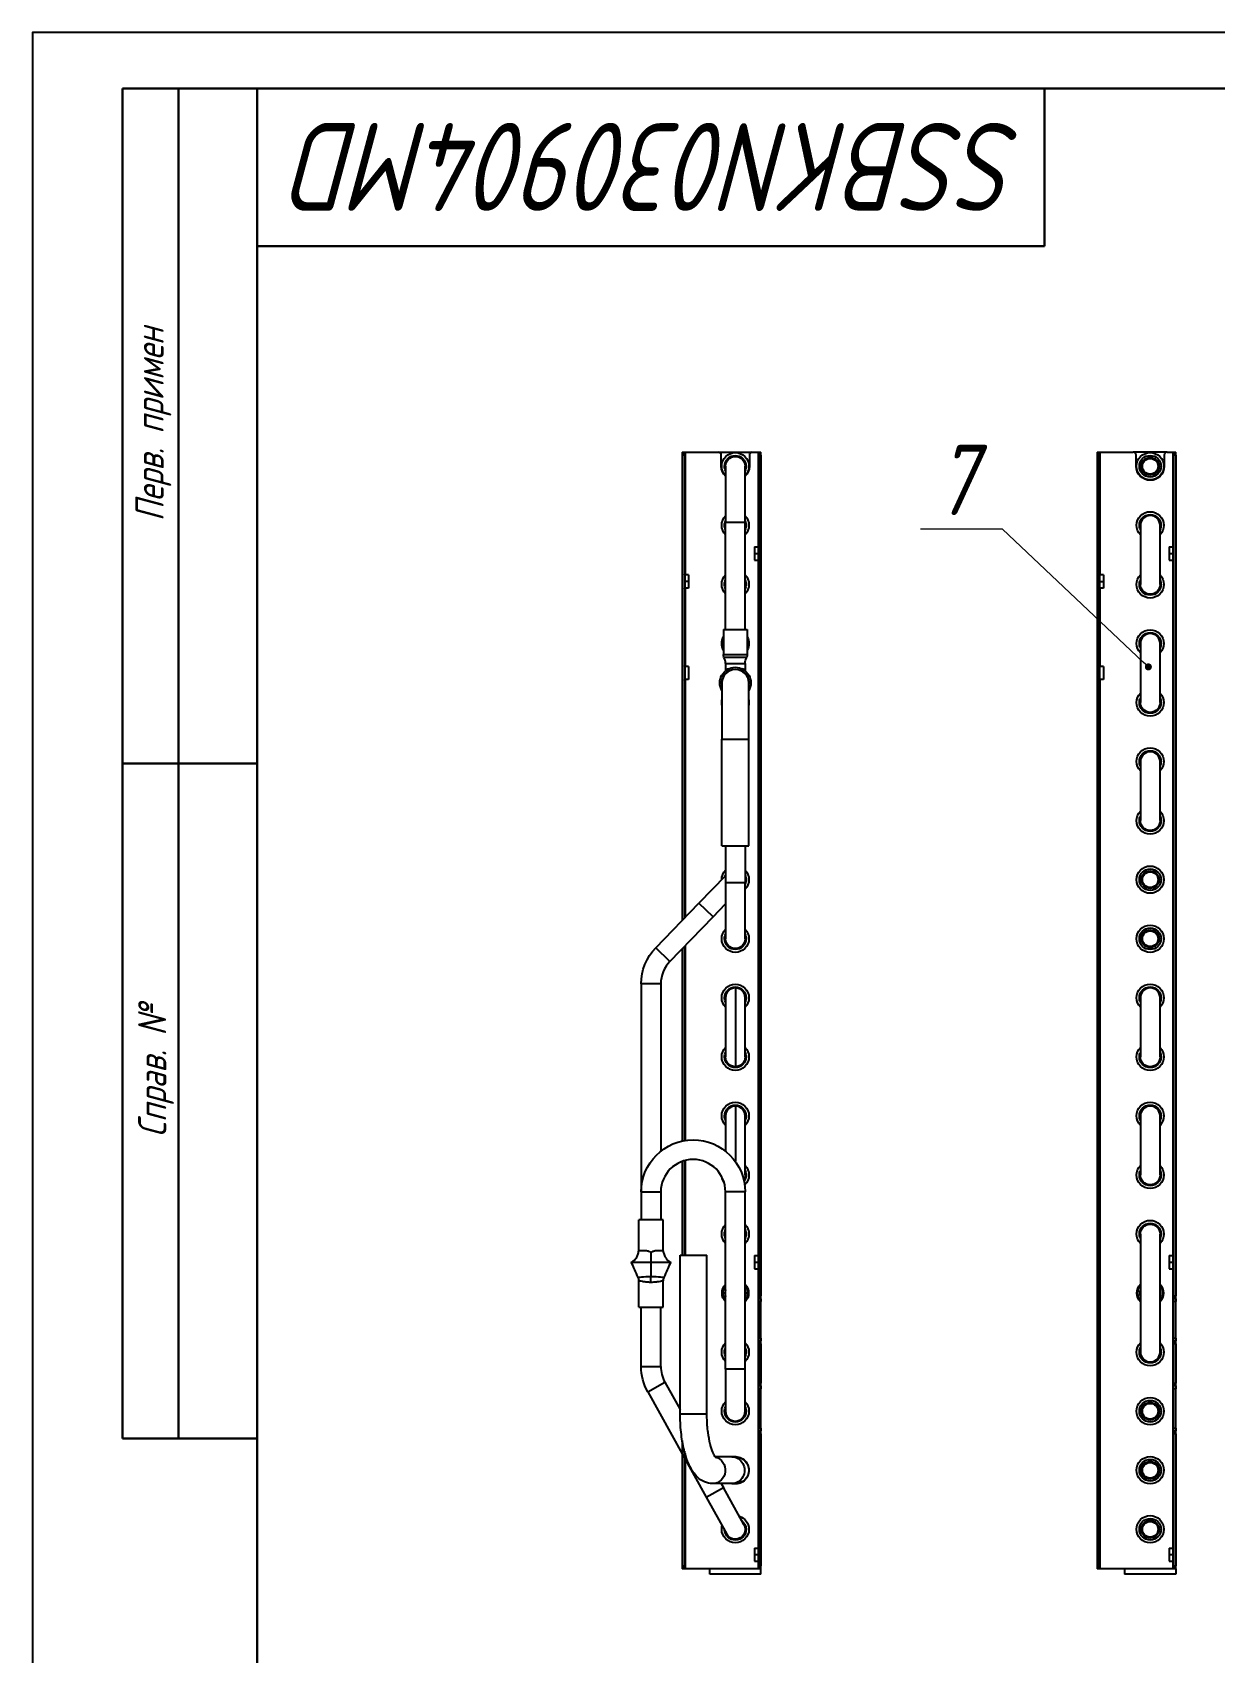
# Model space of a CAD drawing. Header units: millimetres. Extents: x 937859 to 970574, y 987894 to 996517.
# Drawn here: x 967823 to 968243, y 994650 to 995226 of the extents above; entities that cross this region are included whole.
import ezdxf
from ezdxf import colors
from ezdxf.entities.mleader import LeaderData, LeaderLine
from ezdxf.math import Vec2, Vec3

# ---------------------------------------------------------------- set-up
doc = ezdxf.new("R2010")
doc.units = ezdxf.units.MM
doc.header["$LTSCALE"] = 0.5
doc.linetypes.add('CENTER', pattern=[0.6, 0.375, -0.075, 0.075, -0.075])
for name, color, linetype, lineweight in [('0.25-STAMP', 7, 'Continuous', 25), ('0.3-STAMP', 7, 'Continuous', 30), ('MD_Visible', 7, 'Continuous', 25), ('MD_Visible Narrow', 7, 'Continuous', 25)]:
    doc.layers.add(name, color=color, linetype=linetype, lineweight=lineweight)
doc.layers.add('DIMENSION', color=1, linetype='Continuous')
doc.styles.get("Standard").update_dxf_attribs({"font": 'GOST_A.TTF', "oblique": 15})

# ---------------------------------------------------------------- blocks, each defined once
blk = doc.blocks.new('_Dot')
at = {"color": 0, "linetype": 'ByBlock', "lineweight": -2}
blk.add_line((-0.5, 0), (-1, 0), dxfattribs=at)
at = {"color": 0, "linetype": 'ByBlock', "const_width": 0.5}
blk.add_lwpolyline([(-0.25, 0, 1), (0.25, 0, 1)], format="xyb", close=True, dxfattribs=at)

msp = doc.modelspace()

# ---------------------------------------------------------------- linework, layer by layer
at = {"layer": '0.25-STAMP'}
msp.add_lwpolyline([(967822.551, 994038.211), (969502.551, 994038.211), (969502.551, 995226.211), (967822.551, 995226.211), (967822.551, 994038.211)], dxfattribs=at)
at = {"layer": '0.3-STAMP', "color": 0}
for p, q in [((967854.551, 994726.211), (967854.551, 995206.211)), ((967854.551, 995206.211), (967902.551, 995206.211)), ((967874.551, 994726.211), (967874.551, 995206.211)), ((967902.551, 995206.211), (967902.551, 994726.211)), ((967854.551, 994966.211), (967902.551, 994966.211)), ((967854.551, 994726.211), (967902.551, 994726.211))]:
    msp.add_line(p, q, dxfattribs=at)
at = {"layer": '0.3-STAMP'}
for p, q in [((968182.551, 995206.211), (967902.551, 995206.211)), ((968182.551, 995150.211), (968182.551, 995206.211)), ((967902.551, 995150.211), (968182.551, 995150.211))]:
    msp.add_line(p, q, dxfattribs=at)
msp.add_lwpolyline([(967902.551, 994058.211), (969482.551, 994058.211), (969482.551, 995206.211), (967902.551, 995206.211), (967902.551, 994058.211)], dxfattribs=at)
at = {"layer": 'MD_Visible', "extrusion": (0, 1, 0)}
for p, q in [((968053.66, 995076.934), (968054.46, 995076.934)), ((968053.66, 995076.934), (968053.66, 995075.934)), ((968053.66, 995075.934), (968053.66, 994910.437)), ((968054.46, 995076.934), (968054.66, 995076.934)), ((968054.46, 995075.934), (968054.46, 995076.934)), ((968054.46, 995075.934), (968054.46, 994911.264)), ((968054.66, 995076.934), (968066.56, 995076.934)), ((968066.56, 995076.934), (968078.56, 995076.934)), ((968067.56, 995071.934), (968067.56, 995075.934)), ((968067.56, 995071.934), (968067.56, 995075.934)), ((968077.56, 995075.934), (968077.56, 995071.934)), ((968077.56, 995075.934), (968077.56, 995071.934)), ((968078.56, 995076.934), (968080.66, 995076.934)), ((968080.66, 995076.934), (968080.86, 995076.934)), ((968080.86, 995076.934), (968081.66, 995076.934)), ((968080.86, 995076.934), (968080.86, 995075.934)), ((968080.86, 995075.934), (968080.86, 994776.934)), ((968081.66, 995075.934), (968081.66, 995076.934)), ((968081.66, 995075.934), (968081.66, 994776.934)), ((968201.212, 995076.934), (968201.212, 995075.934)), ((968201.212, 995076.934), (968202.012, 995076.934)), ((968201.212, 995075.934), (968201.212, 994680.934)), ((968202.012, 995075.934), (968202.012, 995076.934)), ((968202.012, 995076.934), (968202.212, 995076.934)), ((968202.012, 995075.934), (968202.012, 994680.934)), ((968202.212, 995076.934), (968214.112, 995076.934)), ((968226.112, 995076.934), (968214.112, 995076.934)), ((968215.112, 995071.934), (968215.112, 995075.934)), ((968225.112, 995075.934), (968225.112, 995071.934)), ((968226.112, 995076.934), (968229.212, 995076.934)), ((968228.212, 995076.934), (968228.412, 995076.934)), ((968228.412, 995076.934), (968228.412, 995075.934)), ((968228.412, 995076.934), (968229.212, 995076.934)), ((968228.412, 995075.934), (968228.412, 994776.934)), ((968229.212, 995075.934), (968229.212, 995076.934)), ((968229.212, 995075.934), (968229.212, 994776.934)), ((968069.06, 995071.934), (968069.06, 995051.934)), ((968076.06, 995051.934), (968076.06, 995071.934)), ((968069.06, 995013.934), (968069.06, 995051.934)), ((968076.06, 995013.934), (968076.06, 995051.934)), ((968216.612, 995050.934), (968216.612, 995029.934)), ((968223.612, 995029.934), (968223.612, 995050.934)), ((968079.36, 995043.284), (968080.66, 995043.284)), ((968079.36, 995043.284), (968079.36, 995040.934)), ((968079.36, 995040.934), (968079.36, 995038.584)), ((968226.912, 995043.284), (968226.912, 995040.934)), ((968226.912, 995043.284), (968228.212, 995043.284)), ((968226.912, 995040.934), (968226.912, 995038.584)), ((968079.36, 995038.584), (968080.66, 995038.584)), ((968226.912, 995038.584), (968228.212, 995038.584)), ((968055.96, 995033.284), (968054.66, 995033.284)), ((968055.96, 995028.584), (968054.66, 995028.584)), ((968055.96, 995033.284), (968055.96, 995030.934)), ((968055.96, 995030.934), (968055.96, 995028.584)), ((968203.512, 995033.284), (968202.212, 995033.284)), ((968203.512, 995028.584), (968202.212, 995028.584)), ((968203.512, 995033.284), (968203.512, 995030.934)), ((968203.512, 995030.934), (968203.512, 995028.584)), ((968068.31, 995013.934), (968068.31, 995004.953)), ((968068.31, 995013.934), (968076.81, 995013.934)), ((968076.81, 995013.934), (968076.81, 995004.953)), ((968216.612, 995008.934), (968216.612, 994987.934)), ((968223.612, 994987.934), (968223.612, 995008.934)), ((968055.96, 995000.784), (968054.66, 995000.784)), ((968055.96, 995000.784), (968055.96, 994996.084)), ((968069.06, 995001.8), (968069.06, 994999.19)), ((968075.35, 994999.781), (968075.35, 994999.781)), ((968076.06, 995001.8), (968076.06, 994999.19)), ((968203.512, 995000.784), (968202.212, 995000.784)), ((968203.512, 995000.784), (968203.512, 994996.084)), ((968055.96, 994996.084), (968054.66, 994996.084)), ((968067.8, 994994.934), (968067.8, 994974.934)), ((968077.32, 994974.934), (968077.32, 994994.934)), ((968203.512, 994996.084), (968202.212, 994996.084)), ((968067.8, 994936.934), (968067.8, 994974.934)), ((968077.32, 994936.934), (968077.32, 994974.934)), ((968216.612, 994966.934), (968216.612, 994945.934)), ((968223.612, 994945.934), (968223.612, 994966.934)), ((968067.8, 994936.934), (968077.32, 994936.934)), ((968069.06, 994936.934), (968069.06, 994923.934)), ((968076.06, 994936.934), (968076.06, 994923.934)), ((968069.06, 994926.35), (968059.614, 994916.589)), ((968069.06, 994923.934), (968069.06, 994903.934)), ((968076.06, 994903.934), (968076.06, 994923.934)), ((968044.266, 994900.73), (968059.614, 994916.589)), ((968064.644, 994911.721), (968069.06, 994916.284)), ((968049.296, 994895.862), (968064.644, 994911.721)), ((968053.66, 994900.371), (968053.66, 994875.19)), ((968054.46, 994901.198), (968054.46, 994857.512)), ((968039.06, 994887.864), (968039.06, 994813.934)), ((968046.06, 994887.864), (968046.06, 994828.425)), ((968069.06, 994882.934), (968069.06, 994861.934)), ((968076.06, 994861.934), (968076.06, 994882.934)), ((968216.612, 994882.934), (968216.612, 994861.934)), ((968223.612, 994861.934), (968223.612, 994882.934)), ((968053.66, 994875.19), (968053.66, 994832.018)), ((968054.46, 994857.512), (968054.46, 994832.172)), ((968069.06, 994840.934), (968069.06, 994828.425)), ((968076.06, 994819.934), (968076.06, 994840.934)), ((968216.612, 994840.934), (968216.612, 994819.934)), ((968223.612, 994819.934), (968223.612, 994840.934)), ((968053.66, 994824.753), (968053.66, 994791.434)), ((968054.46, 994825.008), (968054.46, 994791.434)), ((968039.06, 994813.934), (968039.06, 994803.934)), ((968046.06, 994813.934), (968046.06, 994803.934)), ((968069.06, 994750.934), (968069.06, 994813.934)), ((968076.06, 994750.934), (968076.06, 994813.934)), ((968046.86, 994803.934), (968038.26, 994803.934)), ((968038.26, 994792.932), (968038.26, 994803.934)), ((968046.86, 994792.932), (968046.86, 994803.934)), ((968216.612, 994798.934), (968216.612, 994756.934)), ((968223.612, 994756.934), (968223.612, 994798.934)), ((968052.923, 994791.434), (968062.443, 994791.434)), ((968052.923, 994734.934), (968052.923, 994791.434)), ((968062.443, 994734.934), (968062.443, 994791.434)), ((968079.36, 994791.284), (968080.66, 994791.284)), ((968079.36, 994791.284), (968079.36, 994788.934)), ((968079.36, 994788.934), (968079.36, 994786.584)), ((968079.36, 994786.584), (968080.66, 994786.584)), ((968226.912, 994791.284), (968226.912, 994788.934)), ((968226.912, 994791.284), (968228.212, 994791.284)), ((968226.912, 994788.934), (968226.912, 994786.584)), ((968226.912, 994786.584), (968228.212, 994786.584)), ((968038.26, 994772.934), (968038.26, 994782.29)), ((968046.86, 994772.934), (968046.86, 994782.29)), ((968080.86, 994776.934), (968080.86, 994775.934)), ((968081.66, 994775.934), (968080.86, 994775.934)), ((968080.86, 994774.934), (968080.86, 994775.934)), ((968080.86, 994761.934), (968080.86, 994774.934)), ((968081.66, 994775.934), (968081.66, 994776.934)), ((968081.66, 994775.934), (968081.66, 994774.934)), ((968081.66, 994761.934), (968081.66, 994774.934)), ((968228.412, 994776.934), (968228.412, 994775.934)), ((968228.412, 994774.934), (968228.412, 994775.934)), ((968229.212, 994775.934), (968228.412, 994775.934)), ((968228.412, 994761.934), (968228.412, 994774.934)), ((968229.212, 994775.934), (968229.212, 994776.934)), ((968229.212, 994775.934), (968229.212, 994774.934)), ((968229.212, 994761.934), (968229.212, 994774.934)), ((968038.26, 994772.934), (968046.86, 994772.934)), ((968039.06, 994751.821), (968039.06, 994772.934)), ((968046.06, 994751.821), (968046.06, 994772.934)), ((968080.86, 994760.934), (968080.86, 994761.934)), ((968080.86, 994760.934), (968081.66, 994760.934)), ((968080.86, 994760.934), (968080.86, 994759.934)), ((968080.86, 994759.934), (968080.86, 994745.934)), ((968081.66, 994761.934), (968081.66, 994760.934)), ((968081.66, 994759.934), (968081.66, 994760.934)), ((968081.66, 994759.934), (968081.66, 994745.934)), ((968228.412, 994760.934), (968228.412, 994761.934)), ((968228.412, 994760.934), (968228.412, 994759.934)), ((968228.412, 994760.934), (968229.212, 994760.934)), ((968228.412, 994759.934), (968228.412, 994745.934)), ((968229.212, 994761.934), (968229.212, 994760.934)), ((968229.212, 994759.934), (968229.212, 994760.934)), ((968229.212, 994759.934), (968229.212, 994745.934)), ((968047.508, 994746.236), (968052.923, 994736.489)), ((968069.06, 994750.934), (968069.06, 994735.934)), ((968076.06, 994735.934), (968076.06, 994750.934)), ((968041.388, 994742.837), (968062.216, 994705.347)), ((968080.86, 994745.934), (968080.86, 994744.934)), ((968081.66, 994744.934), (968080.86, 994744.934)), ((968080.86, 994743.934), (968080.86, 994744.934)), ((968080.86, 994729.934), (968080.86, 994743.934)), ((968081.66, 994744.934), (968081.66, 994745.934)), ((968081.66, 994744.934), (968081.66, 994743.934)), ((968081.66, 994729.934), (968081.66, 994743.934)), ((968228.412, 994745.934), (968228.412, 994744.934)), ((968228.412, 994743.934), (968228.412, 994744.934)), ((968229.212, 994744.934), (968228.412, 994744.934)), ((968228.412, 994729.934), (968228.412, 994743.934)), ((968229.212, 994744.934), (968229.212, 994745.934)), ((968229.212, 994744.934), (968229.212, 994743.934)), ((968229.212, 994729.934), (968229.212, 994743.934)), ((968080.86, 994728.934), (968080.86, 994729.934)), ((968080.86, 994728.934), (968081.66, 994728.934)), ((968080.86, 994728.934), (968080.86, 994727.934)), ((968081.66, 994729.934), (968081.66, 994728.934)), ((968081.66, 994727.934), (968081.66, 994728.934)), ((968228.412, 994728.934), (968228.412, 994729.934)), ((968228.412, 994728.934), (968228.412, 994727.934)), ((968228.412, 994728.934), (968229.212, 994728.934)), ((968229.212, 994729.934), (968229.212, 994728.934)), ((968229.212, 994727.934), (968229.212, 994728.934)), ((968053.66, 994725.499), (968053.66, 994680.934)), ((968080.86, 994727.934), (968080.86, 994680.934)), ((968081.66, 994727.934), (968081.66, 994680.934)), ((968228.412, 994727.934), (968228.412, 994695.934)), ((968229.212, 994727.934), (968229.212, 994695.934)), ((968054.46, 994721.672), (968054.46, 994680.934)), ((968071.354, 994719.694), (968065.419, 994719.694)), ((968072.56, 994719.694), (968071.354, 994719.694)), ((968071.354, 994710.174), (968064.523, 994710.174)), ((968067.542, 994710.174), (968068.335, 994708.746)), ((968075.62, 994695.634), (968068.335, 994708.746)), ((968071.354, 994710.174), (968072.56, 994710.174)), ((968062.216, 994705.347), (968069.501, 994692.234)), ((968228.412, 994695.934), (968228.412, 994680.934)), ((968229.212, 994695.934), (968229.212, 994680.934)), ((968079.36, 994687.284), (968080.66, 994687.284)), ((968079.36, 994687.284), (968079.36, 994684.934)), ((968079.36, 994684.934), (968079.36, 994682.584)), ((968226.912, 994687.284), (968226.912, 994684.934)), ((968226.912, 994687.284), (968228.212, 994687.284)), ((968226.912, 994684.934), (968226.912, 994682.584)), ((968053.66, 994680.934), (968053.66, 994679.934)), ((968054.46, 994679.934), (968053.66, 994679.934)), ((968054.46, 994679.934), (968054.46, 994680.934)), ((968054.66, 994679.934), (968054.46, 994679.934)), ((968080.66, 994679.934), (968054.66, 994679.934)), ((968063.46, 994677.934), (968063.46, 994679.934)), ((968081.66, 994677.934), (968063.46, 994677.934)), ((968079.36, 994682.584), (968080.66, 994682.584)), ((968080.86, 994679.934), (968080.66, 994679.934)), ((968080.86, 994680.934), (968080.86, 994679.934)), ((968081.66, 994679.934), (968080.86, 994679.934)), ((968081.66, 994679.934), (968081.66, 994680.934)), ((968081.66, 994677.934), (968081.66, 994679.934)), ((968201.212, 994680.934), (968201.212, 994679.934)), ((968202.012, 994679.934), (968201.212, 994679.934)), ((968202.012, 994679.934), (968202.012, 994680.934)), ((968202.212, 994679.934), (968202.012, 994679.934)), ((968228.212, 994679.934), (968202.212, 994679.934)), ((968211.012, 994679.934), (968211.012, 994677.934)), ((968229.212, 994677.934), (968211.012, 994677.934)), ((968226.912, 994682.584), (968228.212, 994682.584)), ((968228.412, 994679.934), (968228.212, 994679.934)), ((968228.412, 994680.934), (968228.412, 994679.934)), ((968229.212, 994679.934), (968228.412, 994679.934)), ((968229.212, 994679.934), (968229.212, 994680.934)), ((968229.212, 994679.934), (968229.212, 994677.934))]:
    msp.add_line(p, q, dxfattribs=at)
at = {"layer": 'MD_Visible'}
for centre, radius, start, end in [((968066.56, 995075.934), 1, 0, 90), ((968078.56, 995075.934), 1, 90, 180), ((968214.112, 995075.934), 1, 0, 90), ((968226.112, 995075.934), 1, 90, 180), ((968220.112, 995050.934), 3.5, 90, 180), ((968220.112, 995050.934), 3.5, 0, 90), ((968220.112, 995008.934), 3.5, 90, 180), ((968220.112, 995008.934), 3.5, 0, 90), ((968072.56, 994994.934), 4.76, 90, 180), ((968064.06, 995001.8), 5, 0, 26.765501), ((968072.56, 994994.934), 4.76, 0, 90), ((968220.112, 994966.934), 3.5, 90, 180), ((968220.112, 994966.934), 3.5, 0, 90), ((968057.56, 994887.864), 11.5, 135.939191, 180), ((968072.56, 994882.934), 3.5, 90, 180), ((968072.56, 994882.934), 3.5, 0, 90), ((968220.112, 994882.934), 3.5, 90, 180), ((968220.112, 994882.934), 3.5, 0, 90), ((968072.56, 994840.934), 3.5, 90, 180), ((968072.56, 994840.934), 3.5, 0, 90), ((968220.112, 994840.934), 3.5, 90, 180), ((968220.112, 994840.934), 3.5, 0, 90), ((968057.56, 994813.934), 11.5, 0, 180), ((968072.56, 994777.934), 4.5, 141.057559, 218.942441), ((968072.56, 994777.934), 4.5, 321.057559, 38.942441), ((968220.112, 994777.934), 4.5, 141.057559, 218.942441), ((968220.112, 994777.934), 4.5, 321.057559, 38.942441), ((968072.56, 994777.934), 3.7, 161.075356, 198.924644), ((968072.56, 994777.934), 3.7, 341.075356, 18.924644), ((968220.112, 994777.934), 3.7, 161.075356, 198.924644), ((968220.112, 994777.934), 3.7, 341.075356, 18.924644), ((968220.112, 994756.934), 3.5, 180, 0), ((968057.56, 994751.821), 11.5, 180, 209.054604), ((968072.56, 994735.934), 3.5, 180, 0)]:
    msp.add_arc(centre, radius, start, end, dxfattribs=at)
at = {"layer": 'MD_Visible', "extrusion": (-2.50023e-16, 0, -1)}
for centre, radius, start, end in [((-968072.56, 995071.934), 4.85, 0, 180), ((-968072.56, 995071.934), 3.846, 0, 180), ((-968072.56, 995071.934), 3.5, 0, 90), ((-968072.56, 995071.934), 3.5, 90, 180), ((-968072.56, 995071.934), 5, 314.427004, 0), ((-968072.56, 995071.934), 4.85, 316.190833, 0), ((-968072.56, 995071.934), 3.846, 335.513379, 0), ((-968072.56, 995071.934), 3.846, 180, 204.486621), ((-968072.56, 995071.934), 4.85, 180, 223.809167), ((-968072.56, 995050.934), 4.85, 0, 43.809167), ((-968072.56, 995050.934), 3.846, 0, 24.486621), ((-968072.56, 995050.934), 4.85, 136.190833, 180), ((-968072.56, 995050.934), 3.846, 155.513379, 180), ((-968072.56, 995050.934), 4.85, 316.190833, 0), ((-968072.56, 995050.934), 3.846, 335.513379, 0), ((-968072.56, 995050.934), 3.846, 180, 204.486621), ((-968072.56, 995050.934), 4.85, 180, 223.809167), ((-968072.56, 995029.934), 4.85, 0, 43.809167), ((-968072.56, 995029.934), 4.85, 316.190833, 0), ((-968072.56, 995029.934), 3.846, 0, 24.486621), ((-968072.56, 995029.934), 3.846, 335.513379, 0), ((-968072.56, 995029.934), 4.85, 136.190833, 180), ((-968072.56, 995029.934), 3.846, 155.513379, 180), ((-968072.56, 995029.934), 3.846, 180, 204.486621), ((-968072.56, 995029.934), 4.85, 180, 223.809167), ((-968072.56, 995008.934), 4.85, 0, 28.802143), ((-968072.56, 995008.934), 4.85, 151.197857, 180), ((-968072.56, 995008.934), 4.85, 331.197857, 0), ((-968072.56, 995008.934), 4.85, 180, 208.802143), ((-968072.56, 994994.934), 5.51, 329.755499, 90), ((-968072.56, 994994.934), 4.8, 352.598, 90), ((-968070.31, 995004.953), 2, 333.234499, 0), ((-968072.56, 994994.934), 5.51, 90, 210.244501), ((-968072.56, 994994.934), 4.8, 90, 187.402), ((-968081.06, 995001.8), 5, 0, 26.765501), ((-968074.81, 995004.953), 2, 180, 206.765501), ((-968072.56, 994987.934), 4.85, 0, 11.05508), ((-968072.56, 994987.934), 4.85, 168.94492, 180), ((-968072.56, 994987.934), 4.85, 348.94492, 0), ((-968072.56, 994987.934), 4.85, 180, 191.05508), ((-968072.56, 994924.934), 4.85, 0.251642, 43.809167), ((-968072.56, 994924.934), 3.846, 19.574188, 24.486621), ((-968072.56, 994924.934), 4.85, 136.190833, 180), ((-968072.56, 994924.934), 3.846, 155.513379, 180), ((-968072.56, 994924.934), 3.846, 180, 204.486621), ((-968072.56, 994924.934), 4.85, 180, 223.809167), ((-968072.56, 994903.934), 4.85, 0, 43.809167), ((-968072.56, 994903.934), 4.85, 180, 0), ((-968072.56, 994903.934), 3.846, 0, 24.486621), ((-968072.56, 994903.934), 3.846, 180, 0), ((-968072.56, 994903.934), 4.85, 136.190833, 180), ((-968072.56, 994903.934), 3.846, 155.513379, 180), ((-968057.56, 994887.864), 18.5, 0, 44.060809), ((-968072.56, 994882.934), 4.85, 0, 180), ((-968072.56, 994882.934), 3.846, 0, 180), ((-968072.56, 994882.934), 4.85, 316.190833, 0), ((-968072.56, 994882.934), 3.846, 335.513379, 0), ((-968072.56, 994882.934), 3.846, 180, 204.486621), ((-968072.56, 994882.934), 4.85, 180, 223.809167), ((-968072.56, 994861.934), 4.85, 0, 43.809167), ((-968072.56, 994861.934), 4.85, 180, 0), ((-968072.56, 994861.934), 3.846, 0, 24.486621), ((-968072.56, 994861.934), 3.846, 180, 0), ((-968072.56, 994861.934), 4.85, 136.190833, 180), ((-968072.56, 994861.934), 3.846, 155.513379, 180), ((-968072.56, 994840.934), 4.85, 0, 180), ((-968072.56, 994840.934), 3.846, 0, 180), ((-968072.56, 994840.934), 4.85, 316.190833, 0), ((-968072.56, 994840.934), 3.846, 335.513379, 0), ((-968072.56, 994840.934), 3.846, 180, 204.486621), ((-968072.56, 994840.934), 4.85, 180, 223.809167), ((-968057.56, 994813.934), 18.5, 0, 180), ((-968072.56, 994819.934), 4.85, 136.190833, 180), ((-968072.56, 994819.934), 3.846, 155.513379, 180), ((-968072.56, 994819.934), 4.85, 324.533667, 351.863514), ((-968072.56, 994819.934), 3.846, 180, 215.867144), ((-968072.56, 994819.934), 4.85, 180, 226.583124), ((-968072.56, 994798.934), 4.85, 0, 43.809167), ((-968072.56, 994798.934), 4.85, 316.190833, 0), ((-968072.56, 994798.934), 3.846, 0, 24.486621), ((-968072.56, 994798.934), 3.846, 335.513379, 0), ((-968072.56, 994798.934), 4.85, 136.190833, 180), ((-968072.56, 994798.934), 3.846, 155.513379, 180), ((-968072.56, 994798.934), 3.846, 180, 204.486621), ((-968072.56, 994798.934), 4.85, 180, 223.809167), ((-968072.56, 994756.934), 4.85, 0, 43.809167), ((-968072.56, 994756.934), 3.846, 0, 24.486621), ((-968072.56, 994756.934), 4.85, 136.190833, 180), ((-968072.56, 994756.934), 3.846, 155.513379, 180), ((-968072.56, 994756.934), 4.85, 316.190833, 0), ((-968072.56, 994756.934), 3.846, 335.513379, 0), ((-968072.56, 994756.934), 3.846, 180, 204.486621), ((-968072.56, 994756.934), 4.85, 180, 223.809167), ((-968057.56, 994751.821), 18.5, 330.945396, 0), ((-968072.56, 994735.934), 4.85, 0, 43.809167), ((-968072.56, 994735.934), 4.85, 180, 0), ((-968072.56, 994735.934), 3.846, 0, 24.486621), ((-968072.56, 994735.934), 3.846, 180, 0), ((-968072.56, 994735.934), 4.85, 136.190833, 180), ((-968072.56, 994735.934), 3.846, 155.513379, 180), ((-968072.56, 994714.934), 4.85, 78.94492, 180), ((-968072.56, 994714.934), 4.85, 180, 281.05508), ((-968072.56, 994693.934), 4.85, 0, 14.754563), ((-968072.56, 994693.934), 4.85, 107.136229, 180), ((-968072.56, 994693.934), 3.846, 126.458775, 180), ((-968072.56, 994693.934), 4.85, 180, 0), ((-968072.56, 994693.934), 3.846, 180, 355.432016)]:
    msp.add_arc(centre, radius, start, end, dxfattribs=at)
at = {"layer": 'MD_Visible', "extrusion": (-2.16438e-16, 0, -1)}
for centre, radius, start, end in [((-968220.112, 995071.934), 4.85, 0, 180), ((-968220.112, 995071.934), 3.846, 0, 180), ((-968220.112, 995071.934), 3.14, 0, 180), ((-968220.112, 995071.934), 2.79, 0, 180), ((-968220.112, 995071.934), 5, 180, 0), ((-968220.112, 995071.934), 4.85, 180, 0), ((-968220.112, 995071.934), 3.846, 180, 0), ((-968220.112, 995071.934), 3.14, 180, 0), ((-968220.112, 995071.934), 2.79, 180, 0), ((-968220.112, 995050.934), 4.85, 0, 180), ((-968220.112, 995050.934), 3.846, 0, 180), ((-968220.112, 995050.934), 4.85, 316.190833, 0), ((-968220.112, 995050.934), 3.846, 335.513379, 0), ((-968220.112, 995050.934), 3.846, 180, 204.486621), ((-968220.112, 995050.934), 4.85, 180, 223.809167), ((-968228.212, 995043.484), 0.2, 180, 270), ((-968228.212, 995038.384), 0.2, 90, 180), ((-968202.212, 995033.484), 0.2, 270, 0), ((-968202.212, 995028.384), 0.2, 0, 90), ((-968220.112, 995029.934), 4.85, 0, 43.809167), ((-968220.112, 995029.934), 4.85, 180, 0), ((-968220.112, 995029.934), 3.846, 0, 24.486621), ((-968220.112, 995029.934), 3.846, 180, 0), ((-968220.112, 995029.934), 4.85, 136.190833, 180), ((-968220.112, 995029.934), 3.846, 155.513379, 180), ((-968220.112, 995008.934), 4.85, 0, 180), ((-968220.112, 995008.934), 3.846, 0, 180), ((-968220.112, 995008.934), 4.85, 316.190833, 0), ((-968220.112, 995008.934), 3.846, 335.513379, 0), ((-968220.112, 995008.934), 3.846, 180, 204.486621), ((-968220.112, 995008.934), 4.85, 180, 223.809167), ((-968202.212, 995000.984), 0.2, 270, 0), ((-968202.212, 994995.884), 0.2, 0, 90), ((-968220.112, 994987.934), 4.85, 0, 43.809167), ((-968220.112, 994987.934), 3.846, 0, 24.486621), ((-968220.112, 994987.934), 4.85, 136.190833, 180), ((-968220.112, 994987.934), 3.846, 155.513379, 180), ((-968220.112, 994987.934), 4.85, 180, 0), ((-968220.112, 994987.934), 3.846, 180, 0), ((-968220.112, 994966.934), 4.85, 0, 180), ((-968220.112, 994966.934), 3.846, 0, 180), ((-968220.112, 994966.934), 4.85, 316.190833, 0), ((-968220.112, 994966.934), 3.846, 335.513379, 0), ((-968220.112, 994966.934), 3.846, 180, 204.486621), ((-968220.112, 994966.934), 4.85, 180, 223.809167), ((-968220.112, 994945.934), 4.85, 0, 43.809167), ((-968220.112, 994945.934), 4.85, 136.190833, 180), ((-968220.112, 994945.934), 4.85, 180, 0), ((-968220.112, 994945.934), 3.846, 0, 24.486621), ((-968220.112, 994945.934), 3.846, 180, 0), ((-968220.112, 994945.934), 3.846, 155.513379, 180), ((-968220.112, 994924.934), 4.85, 0, 180), ((-968220.112, 994924.934), 4.85, 180, 0), ((-968220.112, 994924.934), 3.846, 0, 180), ((-968220.112, 994924.934), 3.846, 180, 0), ((-968220.112, 994924.934), 3.14, 0, 180), ((-968220.112, 994924.934), 3.14, 180, 0), ((-968220.112, 994924.934), 2.79, 0, 180), ((-968220.112, 994924.934), 2.79, 180, 0), ((-968220.112, 994903.934), 4.85, 0, 180), ((-968220.112, 994903.934), 3.846, 0, 180), ((-968220.112, 994903.934), 4.85, 180, 0), ((-968220.112, 994903.934), 3.846, 180, 0), ((-968220.112, 994903.934), 3.14, 0, 180), ((-968220.112, 994903.934), 3.14, 180, 0), ((-968220.112, 994903.934), 2.79, 0, 180), ((-968220.112, 994903.934), 2.79, 180, 0), ((-968220.112, 994882.934), 4.85, 0, 180), ((-968220.112, 994882.934), 3.846, 0, 180), ((-968220.112, 994882.934), 4.85, 316.190833, 0), ((-968220.112, 994882.934), 3.846, 335.513379, 0), ((-968220.112, 994882.934), 3.846, 180, 204.486621), ((-968220.112, 994882.934), 4.85, 180, 223.809167), ((-968220.112, 994861.934), 4.85, 0, 43.809167), ((-968220.112, 994861.934), 4.85, 180, 0), ((-968220.112, 994861.934), 3.846, 0, 24.486621), ((-968220.112, 994861.934), 3.846, 180, 0), ((-968220.112, 994861.934), 4.85, 136.190833, 180), ((-968220.112, 994861.934), 3.846, 155.513379, 180), ((-968220.112, 994840.934), 4.85, 0, 180), ((-968220.112, 994840.934), 3.846, 0, 180), ((-968220.112, 994840.934), 4.85, 316.190833, 0), ((-968220.112, 994840.934), 3.846, 335.513379, 0), ((-968220.112, 994840.934), 3.846, 180, 204.486621), ((-968220.112, 994840.934), 4.85, 180, 223.809167), ((-968220.112, 994819.934), 4.85, 0, 43.809167), ((-968220.112, 994819.934), 3.846, 0, 24.486621), ((-968220.112, 994819.934), 4.85, 136.190833, 180), ((-968220.112, 994819.934), 3.846, 155.513379, 180), ((-968220.112, 994819.934), 4.85, 180, 0), ((-968220.112, 994819.934), 3.846, 180, 0), ((-968220.112, 994798.934), 4.85, 0, 180), ((-968220.112, 994798.934), 4.85, 316.190833, 0), ((-968220.112, 994798.934), 3.846, 0, 180), ((-968220.112, 994798.934), 3.846, 335.513379, 0), ((-968220.112, 994798.934), 3.846, 180, 204.486621), ((-968220.112, 994798.934), 4.85, 180, 223.809167), ((-968228.212, 994791.484), 0.2, 180, 270), ((-968228.212, 994786.384), 0.2, 90, 180), ((-968220.112, 994756.934), 4.85, 0, 43.809167), ((-968220.112, 994756.934), 3.846, 0, 24.486621), ((-968220.112, 994756.934), 4.85, 136.190833, 180), ((-968220.112, 994756.934), 3.846, 155.513379, 180), ((-968220.112, 994756.934), 4.85, 180, 0), ((-968220.112, 994756.934), 3.846, 180, 0), ((-968220.112, 994735.934), 4.85, 0, 180), ((-968220.112, 994735.934), 4.85, 180, 0), ((-968220.112, 994735.934), 3.846, 0, 180), ((-968220.112, 994735.934), 3.846, 180, 0), ((-968220.112, 994735.934), 3.14, 0, 180), ((-968220.112, 994735.934), 3.14, 180, 0), ((-968220.112, 994735.934), 2.79, 0, 180), ((-968220.112, 994735.934), 2.79, 180, 0), ((-968220.112, 994714.934), 4.85, 0, 180), ((-968220.112, 994714.934), 3.846, 0, 180), ((-968220.112, 994714.934), 3.14, 0, 180), ((-968220.112, 994714.934), 2.79, 0, 180), ((-968220.112, 994714.934), 4.85, 180, 0), ((-968220.112, 994714.934), 3.846, 180, 0), ((-968220.112, 994714.934), 3.14, 180, 0), ((-968220.112, 994714.934), 2.79, 180, 0), ((-968220.112, 994693.934), 4.85, 0, 180), ((-968220.112, 994693.934), 3.846, 0, 180), ((-968220.112, 994693.934), 3.14, 0, 180), ((-968220.112, 994693.934), 2.79, 0, 180), ((-968220.112, 994693.934), 4.85, 180, 0), ((-968220.112, 994693.934), 3.846, 180, 0), ((-968220.112, 994693.934), 3.14, 180, 0), ((-968220.112, 994693.934), 2.79, 180, 0), ((-968228.212, 994687.484), 0.2, 180, 270), ((-968228.212, 994682.384), 0.2, 90, 180)]:
    msp.add_arc(centre, radius, start, end, dxfattribs=at)
at = {"layer": 'MD_Visible', "extrusion": (-2.24608e-16, -9.15802e-40, -1)}
for start, end in [(314.427004, 0), (180, 225.572996)]:
    msp.add_arc((-968072.56, 995071.934), 5, start, end, dxfattribs=at)
at = {"layer": 'MD_Visible', "extrusion": (-2.50023e-16, -1.92791e-72, -1)}
msp.add_arc((-968072.56, 995071.934), 5, 180, 225.572996, dxfattribs=at)
at = {"layer": 'MD_Visible', "extrusion": (-2.24608e-16, 0, -1)}
for centre, start, end in [((-968080.66, 995043.484), 180, 270), ((-968080.66, 995038.384), 90, 180), ((-968054.66, 995033.484), 270, 0), ((-968054.66, 995028.384), 0, 90), ((-968054.66, 995000.984), 270, 0), ((-968054.66, 994995.884), 0, 90), ((-968080.66, 994791.484), 180, 270), ((-968080.66, 994786.384), 90, 180), ((-968080.66, 994687.484), 180, 270), ((-968080.66, 994682.384), 90, 180)]:
    msp.add_arc(centre, 0.2, start, end, dxfattribs=at)
at = {"layer": 'MD_Visible', "extrusion": (-2.16438e-16, -1.95411e-41, -1)}
for centre, start, end in [((-968220.112, 995029.934), 270, 0), ((-968220.112, 995029.934), 180, 270), ((-968220.112, 994987.934), 270, 0), ((-968220.112, 994987.934), 180, 270), ((-968220.112, 994945.934), 270, 0), ((-968220.112, 994945.934), 180, 270), ((-968220.112, 994861.934), 270, 0), ((-968220.112, 994861.934), 180, 270), ((-968220.112, 994819.934), 270, 0), ((-968220.112, 994819.934), 180, 270)]:
    msp.add_arc(centre, 3.5, start, end, dxfattribs=at)
at = {"layer": 'MD_Visible', "extrusion": (-2.50023e-16, 1.07751e-41, -1)}
for start, end in [(270, 0), (180, 270)]:
    msp.add_arc((-968072.56, 994903.934), 3.5, start, end, dxfattribs=at)
at = {"layer": 'MD_Visible', "extrusion": (-2.50023e-16, -1.95367e-41, -1)}
for centre, start, end in [((-968072.56, 994861.934), 270, 0), ((-968072.56, 994861.934), 180, 270), ((-968072.56, 994819.934), 180, 210.598832)]:
    msp.add_arc(centre, 3.5, start, end, dxfattribs=at)
at = {"layer": 'MD_Visible', "extrusion": (-2.16438e-16, -5.36826e-37, -1)}
msp.add_arc((-968220.112, 994798.934), 3.5, 0, 180, dxfattribs=at)
at = {"layer": 'MD_Visible', "extrusion": (-2.50023e-16, 6.60272e-57, -1)}
msp.add_arc((-968072.56, 994714.934), 4.76, 90, 270, dxfattribs=at)
at = {"layer": 'MD_Visible', "extrusion": (-2.50023e-16, 1.94252e-39, -1)}
msp.add_arc((-968072.56, 994693.934), 3.5, 150.945396, 330.945396, dxfattribs=at)
at = {"layer": 'MD_Visible'}
for points, knots in [([(968036.21, 994789.309), (968036.21, 994789.309), (968036.215, 994789.312), (968036.235, 994789.325), (968036.255, 994789.339), (968036.484, 994789.495), (968036.634, 994789.615), (968037.002, 994789.976), (968037.195, 994790.205), (968037.556, 994790.79), (968037.723, 994791.139), (968038.022, 994791.956), (968038.153, 994792.44), (968038.26, 994792.932)], [0.63675351, 0.63675351, 0.63675351, 0.63675351, 0.6452047, 0.6452047, 0.6586132, 0.6586132, 0.81089956, 0.81089956, 0.96424018, 0.96424018, 1.10541226, 1.10541226, 1.26240952, 1.26240952, 1.26240952, 1.26240952]), ([(968042.561, 994792.342), (968042.55, 994792.348), (968042.54, 994792.355), (968042.499, 994792.381), (968042.468, 994792.4), (968042.394, 994792.446), (968042.35, 994792.472), (968042.208, 994792.552), (968042.107, 994792.603), (968041.786, 994792.75), (968041.562, 994792.825), (968041.264, 994792.885), (968041.194, 994792.896), (968041.066, 994792.912), (968041.008, 994792.917), (968040.917, 994792.921), (968040.884, 994792.923), (968040.812, 994792.924), (968040.775, 994792.923), (968040.654, 994792.921), (968040.569, 994792.918), (968040.43, 994792.915), (968040.379, 994792.914), (968040.112, 994792.912), (968039.908, 994792.919), (968039.594, 994792.929), (968039.474, 994792.932), (968039.214, 994792.932), (968039.08, 994792.929), (968038.803, 994792.928), (968038.672, 994792.931), (968038.464, 994792.933), (968038.387, 994792.932), (968038.309, 994792.931), (968038.29, 994792.931), (968038.266, 994792.931), (968038.26, 994792.932), (968038.26, 994792.932)], [-1.22530596, -1.22530596, -1.22530596, -1.22530596, -1.22159692, -1.22159692, -1.21024805, -1.21024805, -1.19448253, -1.19448253, -1.15935002, -1.15935002, -1.08393668, -1.08393668, -1.06081021, -1.06081021, -1.04148298, -1.04148298, -1.03028047, -1.03028047, -1.01731681, -1.01731681, -0.98706056, -0.98706056, -0.96897316, -0.96897316, -0.8916448, -0.8916448, -0.83976495, -0.83976495, -0.77324045, -0.77324045, -0.68802709, -0.68802709, -0.60506754, -0.60506754, -0.56320642, -0.56320642, -0.52456057, -0.52456057, -0.52456057, -0.52456057]), ([(968046.86, 994792.932), (968046.86, 994792.932), (968046.853, 994792.931), (968046.808, 994792.931), (968046.752, 994792.932), (968046.587, 994792.933), (968046.479, 994792.931), (968046.15, 994792.927), (968045.942, 994792.931), (968045.634, 994792.933), (968045.452, 994792.927), (968045.113, 994792.916), (968044.965, 994792.913), (968044.76, 994792.914), (968044.709, 994792.915), (968044.572, 994792.918), (968044.488, 994792.921), (968044.363, 994792.923), (968044.321, 994792.924), (968044.246, 994792.923), (968044.214, 994792.922), (968044.128, 994792.918), (968044.075, 994792.913), (968043.913, 994792.895), (968043.806, 994792.877), (968043.509, 994792.807), (968043.324, 994792.743), (968042.952, 994792.577), (968042.767, 994792.474), (968042.581, 994792.355), (968042.571, 994792.349), (968042.561, 994792.342)], [-0.53537531, -0.53537531, -0.53537531, -0.53537531, -0.51372329, -0.51372329, -0.47344264, -0.47344264, -0.43302189, -0.43302189, -0.37260288, -0.37260288, -0.29759753, -0.29759753, -0.24450069, -0.24450069, -0.22714355, -0.22714355, -0.19842538, -0.19842538, -0.18465041, -0.18465041, -0.17418246, -0.17418246, -0.15697374, -0.15697374, -0.12265194, -0.12265194, -0.06285322, -0.06285322, 0, 0, 0.00356883, 0.00356883, 0.00356883, 0.00356883]), ([(968046.86, 994792.932), (968046.956, 994792.492), (968047.071, 994792.059), (968047.303, 994791.386), (968047.411, 994791.123), (968047.694, 994790.556), (968047.878, 994790.28), (968048.233, 994789.85), (968048.409, 994789.687), (968048.657, 994789.487), (968048.734, 994789.43), (968048.841, 994789.356), (968048.869, 994789.336), (968048.913, 994789.308), (968048.927, 994789.299), (968048.939, 994789.291), (968048.94, 994789.29), (968048.941, 994789.289), (968048.941, 994789.289), (968048.941, 994789.289)], [0, 0, 0, 0, 0.14029691, 0.14029691, 0.2401887, 0.2401887, 0.38381416, 0.38381416, 0.5290962, 0.5290962, 0.59466714, 0.59466714, 0.61929082, 0.61929082, 0.62852457, 0.62852457, 0.62975953, 0.62975953, 0.63060077, 0.63060077, 0.63060077, 0.63060077]), ([(968035.56, 994788.934), (968035.56, 994788.934), (968035.822, 994788.934), (968037.043, 994788.934), (968038.882, 994788.934), (968040.88, 994788.934), (968042, 994788.934), (968042.56, 994788.934)], [0.75, 0.75, 0.75, 0.75, 0.8125, 0.875, 0.9375, 0.96875, 1, 1, 1, 1]), ([(968036.737, 994788.934), (968036.692, 994788.905), (968036.647, 994788.877), (968036.577, 994788.831), (968036.551, 994788.815), (968036.523, 994788.797), (968036.52, 994788.795), (968036.517, 994788.793), (968036.517, 994788.793), (968036.507, 994788.786), (968036.498, 994788.78), (968036.489, 994788.775)], [0.650515704, 0.650515704, 0.650515704, 0.650515704, 0.666473746, 0.666473746, 0.675636022, 0.675636022, 0.676781721, 0.676781721, 0.676853229, 0.676853229, 0.68065194, 0.68065194, 0.68065194, 0.68065194]), ([(968036.582, 994789.583), (968036.584, 994789.584), (968036.585, 994789.586), (968036.755, 994789.726), (968036.929, 994789.893), (968037.239, 994790.281), (968037.378, 994790.487), (968037.508, 994790.727)], [0.79062614, 0.79062614, 0.79062614, 0.79062614, 0.79217668, 0.79217668, 0.93470258, 0.93470258, 1.04389319, 1.04389319, 1.04389319, 1.04389319]), ([(968042.56, 994788.934), (968043.121, 994788.934), (968044.241, 994788.934), (968046.239, 994788.934), (968048.078, 994788.934), (968049.299, 994788.934), (968049.56, 994788.934), (968049.56, 994788.934)], [0, 0, 0, 0, 0.03125, 0.0625, 0.125, 0.1875, 0.25, 0.25, 0.25, 0.25]), ([(968038.262, 994782.291), (968038.262, 994782.612), (968038.209, 994782.938), (968038.074, 994783.338), (968038.038, 994783.431), (968037.997, 994783.522)], [0, 0, 0, 0, 0.09651153, 0.09651153, 0.1264191, 0.1264191, 0.1264191, 0.1264191]), ([(968047.124, 994783.521), (968046.991, 994783.227), (968046.906, 994782.908), (968046.864, 994782.488), (968046.859, 994782.389), (968046.859, 994782.29)], [0.00000899, 0.00000899, 0.00000899, 0.00000899, 0.09678954, 0.09678954, 0.12646138, 0.12646138, 0.12646138, 0.12646138]), ([(968064.523, 994710.174), (968063.501, 994710.174), (968062.491, 994710.407), (968060.591, 994711.233), (968059.747, 994711.861), (968057.916, 994713.643), (968057.105, 994714.898), (968055.629, 994717.842), (968055.012, 994719.583), (968054.006, 994723.39), (968053.623, 994725.453), (968053.094, 994729.773), (968052.949, 994732.028), (968052.924, 994734.506), (968052.923, 994734.72), (968052.923, 994734.934)], [3.1415927, 3.1415927, 3.1415927, 3.1415927, 3.2892332, 3.2892332, 3.4629873, 3.4629873, 3.7402218, 3.7402218, 4.0543811, 4.0543811, 4.3685403, 4.3685403, 4.6826996, 4.6826996, 4.712389, 4.712389, 4.712389, 4.712389]), ([(968065.696, 994719.356), (968065.696, 994719.356), (968065.694, 994719.358), (968065.657, 994719.393), (968065.511, 994719.548), (968065.109, 994720.167), (968064.84, 994720.673), (968064.251, 994722.089), (968063.931, 994723.057), (968063.33, 994725.417), (968063.059, 994726.847), (968062.643, 994730.009), (968062.508, 994731.754), (968062.449, 994733.993), (968062.443, 994734.463), (968062.443, 994734.934)], [3.4287768, 3.4287768, 3.4287768, 3.4287768, 3.4521686, 3.4521686, 3.6270098, 3.6270098, 3.8302641, 3.8302641, 4.0725551, 4.0725551, 4.3455002, 4.3455002, 4.6355313, 4.6355313, 4.712389, 4.712389, 4.712389, 4.712389])]:
    msp.add_open_spline(points, degree=3, knots=knots, dxfattribs=at)
for points in [[(968035.56, 994788.934), (968035.903, 994789.152), (968036.247, 994789.37), (968036.59, 994789.587)], [(968037.996, 994783.521), (968037.184, 994785.326), (968036.372, 994787.13), (968035.56, 994788.934)], [(968036.735, 994788.934), (968036.735, 994788.934), (968036.735, 994788.934), (968036.735, 994788.934)], [(968037.283, 994788.934), (968037.283, 994788.934), (968037.283, 994788.934), (968037.283, 994788.934)], [(968049.56, 994788.934), (968048.748, 994787.13), (968047.937, 994785.326), (968047.125, 994783.521)], [(968047.838, 994788.934), (968047.838, 994788.934), (968047.838, 994788.934), (968047.838, 994788.934)], [(968048.384, 994788.934), (968048.384, 994788.934), (968048.384, 994788.934), (968048.384, 994788.934)], [(968048.539, 994789.583), (968048.879, 994789.366), (968049.22, 994789.15), (968049.56, 994788.934)]]:
    msp.add_open_spline(points, degree=3, dxfattribs=at)
at = {"layer": 'MD_Visible Narrow', "extrusion": (0, 1, 0)}
for p, q in [((968054.46, 995075.934), (968053.66, 995075.934)), ((968054.66, 995076.934), (968054.66, 995033.284)), ((968080.66, 995076.934), (968080.66, 995043.284)), ((968081.66, 995075.934), (968080.86, 995075.934)), ((968202.012, 995075.934), (968201.212, 995075.934)), ((968202.212, 995076.934), (968202.212, 995033.284)), ((968228.212, 995076.934), (968228.212, 995043.284)), ((968229.212, 995075.934), (968228.412, 995075.934)), ((968069.06, 995071.934), (968068.714, 995071.934)), ((968076.06, 995071.934), (968076.406, 995071.934)), ((968072.56, 995051.934), (968069.06, 995051.934)), ((968076.06, 995051.934), (968072.56, 995051.934)), ((968069.06, 995050.934), (968068.714, 995050.934)), ((968076.06, 995050.934), (968076.406, 995050.934)), ((968216.612, 995050.934), (968216.266, 995050.934)), ((968223.612, 995050.934), (968223.958, 995050.934)), ((968079.36, 995040.934), (968080.66, 995040.934)), ((968080.66, 995043.284), (968080.66, 995040.934)), ((968080.66, 995040.934), (968080.66, 995038.584)), ((968080.86, 995040.934), (968080.66, 995040.934)), ((968226.912, 995040.934), (968228.212, 995040.934)), ((968228.212, 995043.284), (968228.212, 995040.934)), ((968228.412, 995040.934), (968228.212, 995040.934)), ((968228.212, 995040.934), (968228.212, 995038.584)), ((968080.66, 995038.584), (968080.66, 994791.284)), ((968228.212, 995038.584), (968228.212, 994791.284)), ((968054.46, 995030.934), (968054.66, 995030.934)), ((968054.66, 995030.934), (968054.66, 995033.284)), ((968055.96, 995030.934), (968054.66, 995030.934)), ((968054.66, 995028.584), (968054.66, 995030.934)), ((968054.66, 995028.584), (968054.66, 995000.784)), ((968069.06, 995029.934), (968068.714, 995029.934)), ((968076.06, 995029.934), (968076.406, 995029.934)), ((968202.212, 995030.934), (968202.012, 995030.934)), ((968202.212, 995030.934), (968202.212, 995033.284)), ((968202.212, 995028.584), (968202.212, 995030.934)), ((968202.212, 995030.934), (968203.512, 995030.934)), ((968202.212, 995028.584), (968202.212, 995000.784)), ((968216.612, 995029.934), (968216.266, 995029.934)), ((968223.612, 995029.934), (968223.958, 995029.934)), ((968216.612, 995008.934), (968216.266, 995008.934)), ((968223.612, 995008.934), (968223.958, 995008.934)), ((968054.66, 994998.434), (968054.66, 995000.784)), ((968068.31, 995004.953), (968072.56, 995004.953)), ((968068.525, 995004.052), (968072.56, 995004.052)), ((968069.06, 995001.8), (968076.06, 995001.8)), ((968072.56, 995004.953), (968076.81, 995004.953)), ((968072.56, 995004.052), (968076.596, 995004.052)), ((968072.56, 994999.694), (968072.56, 994999.734)), ((968202.212, 994998.434), (968202.212, 995000.784)), ((968054.46, 994998.434), (968054.66, 994998.434)), ((968054.66, 994996.084), (968054.66, 994998.434)), ((968054.66, 994996.084), (968054.66, 994911.47)), ((968202.212, 994998.434), (968202.012, 994998.434)), ((968202.212, 994996.084), (968202.212, 994998.434)), ((968202.212, 994996.084), (968202.212, 994679.934)), ((968216.612, 994987.934), (968216.266, 994987.934)), ((968223.612, 994987.934), (968223.958, 994987.934)), ((968067.8, 994974.934), (968072.56, 994974.934)), ((968072.56, 994974.934), (968077.32, 994974.934)), ((968216.612, 994966.934), (968216.266, 994966.934)), ((968223.612, 994966.934), (968223.958, 994966.934)), ((968216.612, 994945.934), (968216.266, 994945.934)), ((968223.612, 994945.934), (968223.958, 994945.934)), ((968076.06, 994924.934), (968076.406, 994924.934)), ((968069.06, 994923.934), (968072.56, 994923.934)), ((968072.56, 994923.934), (968076.06, 994923.934)), ((968064.644, 994911.721), (968059.614, 994916.589)), ((968069.06, 994903.934), (968068.714, 994903.934)), ((968076.06, 994903.934), (968076.406, 994903.934)), ((968049.296, 994895.862), (968044.266, 994900.73)), ((968054.66, 994901.404), (968054.66, 994853.093)), ((968046.06, 994887.864), (968039.06, 994887.864)), ((968072.56, 994886.434), (968072.56, 994858.434)), ((968069.06, 994882.934), (968068.714, 994882.934)), ((968076.06, 994882.934), (968076.406, 994882.934)), ((968216.612, 994882.934), (968216.266, 994882.934)), ((968223.612, 994882.934), (968223.958, 994882.934)), ((968069.06, 994861.934), (968068.714, 994861.934)), ((968076.06, 994861.934), (968076.406, 994861.934)), ((968216.612, 994861.934), (968216.266, 994861.934)), ((968223.612, 994861.934), (968223.958, 994861.934)), ((968054.66, 994853.093), (968054.66, 994832.205)), ((968072.56, 994844.434), (968072.56, 994824.762)), ((968069.06, 994840.934), (968068.714, 994840.934)), ((968076.06, 994840.934), (968076.406, 994840.934)), ((968216.612, 994840.934), (968216.266, 994840.934)), ((968223.612, 994840.934), (968223.958, 994840.934)), ((968054.66, 994825.062), (968054.66, 994791.434)), ((968076.06, 994819.934), (968076.406, 994819.934)), ((968216.612, 994819.934), (968216.266, 994819.934)), ((968223.612, 994819.934), (968223.958, 994819.934)), ((968039.06, 994813.934), (968046.06, 994813.934)), ((968076.06, 994813.934), (968069.06, 994813.934)), ((968069.06, 994798.934), (968068.714, 994798.934)), ((968076.06, 994798.934), (968076.406, 994798.934)), ((968216.612, 994798.934), (968216.266, 994798.934)), ((968223.612, 994798.934), (968223.958, 994798.934)), ((968079.36, 994788.934), (968080.66, 994788.934)), ((968080.66, 994791.284), (968080.66, 994788.934)), ((968080.66, 994788.934), (968080.66, 994786.584)), ((968080.86, 994788.934), (968080.66, 994788.934)), ((968080.66, 994786.584), (968080.66, 994687.284)), ((968226.912, 994788.934), (968228.212, 994788.934)), ((968228.212, 994791.284), (968228.212, 994788.934)), ((968228.412, 994788.934), (968228.212, 994788.934)), ((968228.212, 994788.934), (968228.212, 994786.584)), ((968228.212, 994786.584), (968228.212, 994695.934)), ((968080.86, 994776.934), (968081.66, 994776.934)), ((968081.66, 994774.934), (968080.86, 994774.934)), ((968228.412, 994776.934), (968229.212, 994776.934)), ((968229.212, 994774.934), (968228.412, 994774.934)), ((968080.86, 994761.934), (968081.66, 994761.934)), ((968081.66, 994759.934), (968080.86, 994759.934)), ((968228.412, 994761.934), (968229.212, 994761.934)), ((968229.212, 994759.934), (968228.412, 994759.934)), ((968069.06, 994756.934), (968068.714, 994756.934)), ((968076.06, 994756.934), (968076.406, 994756.934)), ((968216.612, 994756.934), (968216.266, 994756.934)), ((968223.612, 994756.934), (968223.958, 994756.934)), ((968039.06, 994751.821), (968046.06, 994751.821)), ((968041.388, 994742.837), (968047.508, 994746.236)), ((968076.06, 994750.934), (968069.06, 994750.934)), ((968080.86, 994745.934), (968081.66, 994745.934)), ((968081.66, 994743.934), (968080.86, 994743.934)), ((968228.412, 994745.934), (968229.212, 994745.934)), ((968229.212, 994743.934), (968228.412, 994743.934)), ((968052.923, 994734.934), (968062.443, 994734.934)), ((968069.06, 994735.934), (968068.714, 994735.934)), ((968076.06, 994735.934), (968076.406, 994735.934)), ((968080.86, 994729.934), (968081.66, 994729.934)), ((968228.412, 994729.934), (968229.212, 994729.934)), ((968081.66, 994727.934), (968080.86, 994727.934)), ((968229.212, 994727.934), (968228.412, 994727.934)), ((968054.66, 994720.931), (968054.66, 994679.934)), ((968062.216, 994705.347), (968068.335, 994708.746)), ((968228.212, 994695.934), (968228.212, 994687.284)), ((968076.06, 994693.934), (968076.406, 994693.934)), ((968079.36, 994684.934), (968080.66, 994684.934)), ((968080.66, 994687.284), (968080.66, 994684.934)), ((968080.66, 994684.934), (968080.66, 994682.584)), ((968080.86, 994684.934), (968080.66, 994684.934)), ((968226.912, 994684.934), (968228.212, 994684.934)), ((968228.212, 994687.284), (968228.212, 994684.934)), ((968228.412, 994684.934), (968228.212, 994684.934)), ((968228.212, 994684.934), (968228.212, 994682.584)), ((968053.66, 994680.934), (968054.46, 994680.934)), ((968080.66, 994682.584), (968080.66, 994679.934)), ((968080.86, 994680.934), (968081.66, 994680.934)), ((968201.212, 994680.934), (968202.012, 994680.934)), ((968228.212, 994682.584), (968228.212, 994679.934)), ((968228.412, 994680.934), (968229.212, 994680.934))]:
    msp.add_line(p, q, dxfattribs=at)
at = {"layer": 'MD_Visible Narrow', "extrusion": (-2.50023e-16, 0, -1)}
for start, end in [(318.131694, 41.868306), (138.131694, 221.868306)]:
    msp.add_arc((-968072.56, 994777.934), 4.7, start, end, dxfattribs=at)
at = {"layer": 'MD_Visible Narrow', "extrusion": (-2.16438e-16, 1.08556e-57, -1)}
msp.add_arc((-968220.112, 994777.934), 4.7, 318.131694, 41.868306, dxfattribs=at)
at = {"layer": 'MD_Visible Narrow', "extrusion": (-2.16438e-16, 0, -1)}
msp.add_arc((-968220.112, 994777.934), 4.7, 138.131694, 221.868306, dxfattribs=at)
at = {"layer": 'MD_Visible Narrow', "extrusion": (-2.50023e-16, -8.1341e-45, -1)}
msp.add_ellipse((968064.523, 994714.934), major_axis=(0, 4.76), ratio=0.9396926, start_param=0.2210865, end_param=3.1415927, dxfattribs=at)
at = {"layer": 'MD_Visible Narrow', "extrusion": (-2.50023e-16, 8.8457e-45, -1)}
msp.add_ellipse((968071.354, 994714.934), major_axis=(0, 4.76), ratio=0.9396926, start_param=0, end_param=3.1415927, dxfattribs=at)
at = {"layer": 'MD_Visible Narrow'}
for points, knots in [([(968070.115, 994999.871), (968070.001, 994999.858), (968069.894, 994999.832), (968069.796, 994999.792), (968069.605, 994999.713), (968069.456, 994999.584), (968069.343, 994999.402)], [0.40991634, 0.40991634, 0.40991634, 0.40991634, 0.5, 0.5, 0.5, 0.67640709, 0.67640709, 0.67640709, 0.67640709]), ([(968075.788, 994999.4), (968075.731, 994999.491), (968075.665, 994999.568), (968075.429, 994999.768), (968075.227, 994999.846), (968074.991, 994999.879)], [0.32155807, 0.32155807, 0.32155807, 0.32155807, 0.40966095, 0.40966095, 0.59380147, 0.59380147, 0.59380147, 0.59380147]), ([(968037.996, 994783.521), (968037.996, 994783.521), (968038.439, 994783.616), (968040.08, 994783.763), (968041.279, 994783.802), (968042.56, 994783.802)], [0.75002356, 0.75002356, 0.75002356, 0.75002356, 0.875, 0.875, 1, 1, 1, 1]), ([(968037.996, 994783.521), (968037.996, 994783.521), (968037.996, 994783.521), (968037.996, 994783.521), (968037.996, 994783.521), (968037.996, 994783.521)], [0.74966171067, 0.74966171067, 0.74966171067, 0.74966171067, 0.75, 0.75, 0.75002355962, 0.75002355962, 0.75002355962, 0.75002355962]), ([(968042.56, 994781.736), (968042.394, 994781.736), (968042.228, 994781.739), (968042.063, 994781.745), (968041.583, 994781.761), (968041.107, 994781.798), (968040.676, 994781.849), (968040.675, 994781.849), (968040.673, 994781.849), (968040.672, 994781.849), (968040.239, 994781.9), (968039.838, 994781.964), (968039.5, 994782.025), (968039.165, 994782.086), (968038.883, 994782.146), (968038.678, 994782.192), (968038.474, 994782.238), (968038.339, 994782.272), (968038.287, 994782.284), (968038.269, 994782.288), (968038.261, 994782.29), (968038.261, 994782.29)], [0, 0, 0, 0, 0.01824761, 0.01824761, 0.01824761, 0.0719699, 0.0719699, 0.0719699, 0.07210761, 0.07210761, 0.07210761, 0.12602248, 0.12602248, 0.12602248, 0.17941414, 0.17941414, 0.17941414, 0.23248543, 0.23248543, 0.23248543, 0.25002711, 0.25002711, 0.25002711, 0.25002711]), ([(968042.56, 994783.802), (968043.842, 994783.802), (968045.051, 994783.762), (968046.673, 994783.617), (968047.123, 994783.522), (968047.125, 994783.521)], [0, 0, 0, 0, 0.125, 0.125, 0.24977254, 0.24977254, 0.24977254, 0.24977254]), ([(968046.86, 994782.29), (968046.86, 994782.29), (968046.86, 994782.29), (968046.86, 994782.29), (968046.857, 994782.289), (968046.77, 994782.268), (968046.607, 994782.23), (968046.444, 994782.191), (968046.199, 994782.137), (968045.895, 994782.077), (968045.593, 994782.018), (968045.223, 994781.953), (968044.815, 994781.896), (968044.412, 994781.841), (968043.96, 994781.793), (968043.496, 994781.765), (968043.19, 994781.747), (968042.874, 994781.736), (968042.56, 994781.736)], [0.7505641, 0.7505641, 0.7505641, 0.7505641, 0.7512266, 0.7512266, 0.7512266, 0.80484111, 0.80484111, 0.80484111, 0.85882316, 0.85882316, 0.85882316, 0.91242605, 0.91242605, 0.91242605, 0.96538237, 0.96538237, 0.96538237, 1, 1, 1, 1])]:
    msp.add_open_spline(points, degree=3, knots=knots, dxfattribs=at)
for points in [[(968042.561, 994792.342), (968042.56, 994791.206), (968042.56, 994790.07), (968042.56, 994788.934)], [(968036.687, 994788.934), (968036.687, 994788.934), (968036.687, 994788.934), (968036.687, 994788.934)], [(968042.56, 994788.934), (968042.56, 994787.224), (968042.56, 994785.513), (968042.56, 994783.802)]]:
    msp.add_open_spline(points, degree=3, dxfattribs=at)
msp.add_rational_spline([(968042.56, 994781.736), (968042.564, 994782.934), (968042.56, 994783.801)], [1.00007290053, 0.928811840436, 0.999996878045], degree=2, dxfattribs=at)

# ---------------------------------------------------------------- texts
at = {"insert": (968175.479, 995162.798), "char_height": 31.25, "width": 280.93515, "attachment_point": 1, "rotation": 180}
msp.add_mtext('SSBKN030904MD', dxfattribs=at)
at = {"layer": 'DIMENSION', "color": 250, "linetype": 'CENTER', "ltscale": 0.25, "char_height": 10, "attachment_point": 1, "rotation": 90}
for s, width, insert in [('{\\C0;Перв. примен}', 105.93469, (967859.232, 995052.373)), ('\\pt2.5;{\\C0;Справ. №}', 77.83678, (967860.172, 994833.369))]:
    msp.add_mtext_dynamic_manual_height_columns(s, width=width, gutter_width=240, heights=[0], dxfattribs=dict(at, insert=insert))

# ---------------------------------------------------------------- leaders
ml = msp.add_multileader_mtext('Standard')
ml.set_content('7', color=256)
ml.set_leader_properties(lineweight=9)
ml.set_arrow_properties(name='DOT')
ml.build(insert=Vec2(0, 0))
ml.multileader.update_dxf_attribs({"text_left_attachment_type": 6, "text_right_attachment_type": 6, "arrow_head_size": 2.5})
ctx = ml.context
ctx.base_point, ctx.char_height, ctx.arrow_head_size, ctx.plane_origin = Vec3(968136.278, 995049.605), 25, 2.5, Vec3(968219.457, 995000.601)
ctx.left_attachment, ctx.right_attachment, ctx.text_align_type = 6, 6, 2
notes = []
notes.append((ctx, [(0, (1, 1, 0), (968167.526, 995049.605), (-1, 0), 8, [(0, [(968219.457, 995000.601)], 0, [])])]))
ctx.mtext.insert, ctx.mtext.alignment, ctx.mtext.flow_direction = Vec3(968157.526, 995079.605), 3, 5
for ctx, leaders in notes:
    for number, flags, end, landing, length, lines in leaders:
        leader = LeaderData()
        leader.index, (leader.has_last_leader_line, leader.has_dogleg_vector, leader.attachment_direction) = number, flags
        leader.last_leader_point, leader.dogleg_vector, leader.dogleg_length = Vec3(end), Vec3(landing), length
        for number, points, colour, breaks in lines:
            line = LeaderLine()
            line.index, line.vertices, line.color, line.breaks = number, Vec3.list(points), colors.encode_raw_color(colour), breaks
            leader.lines.append(line)
        ctx.leaders.append(leader)

doc.saveas('drawing.dxf')
